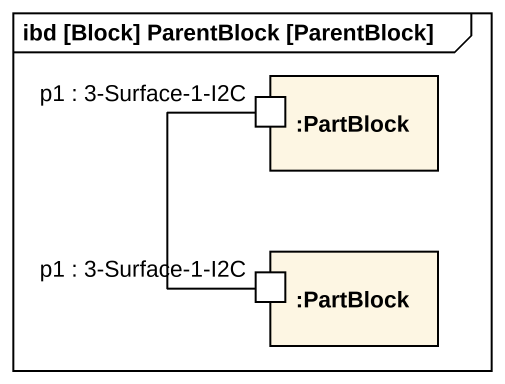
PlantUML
@startuml
mainframe ibd [Block] ParentBlock [ParentBlock]
rectangle ":PartBlock" as PartBlock {
  port "p1 : 3-Surface-1-I2C" as p1_3_Surface_1_I2C
}
rectangle ":PartBlock" as PartBlock_2 {
  port "p1 : 3-Surface-1-I2C" as p1_3_Surface_1_I2C_2
}
p1_3_Surface_1_I2C -- p1_3_Surface_1_I2C_2
@enduml
